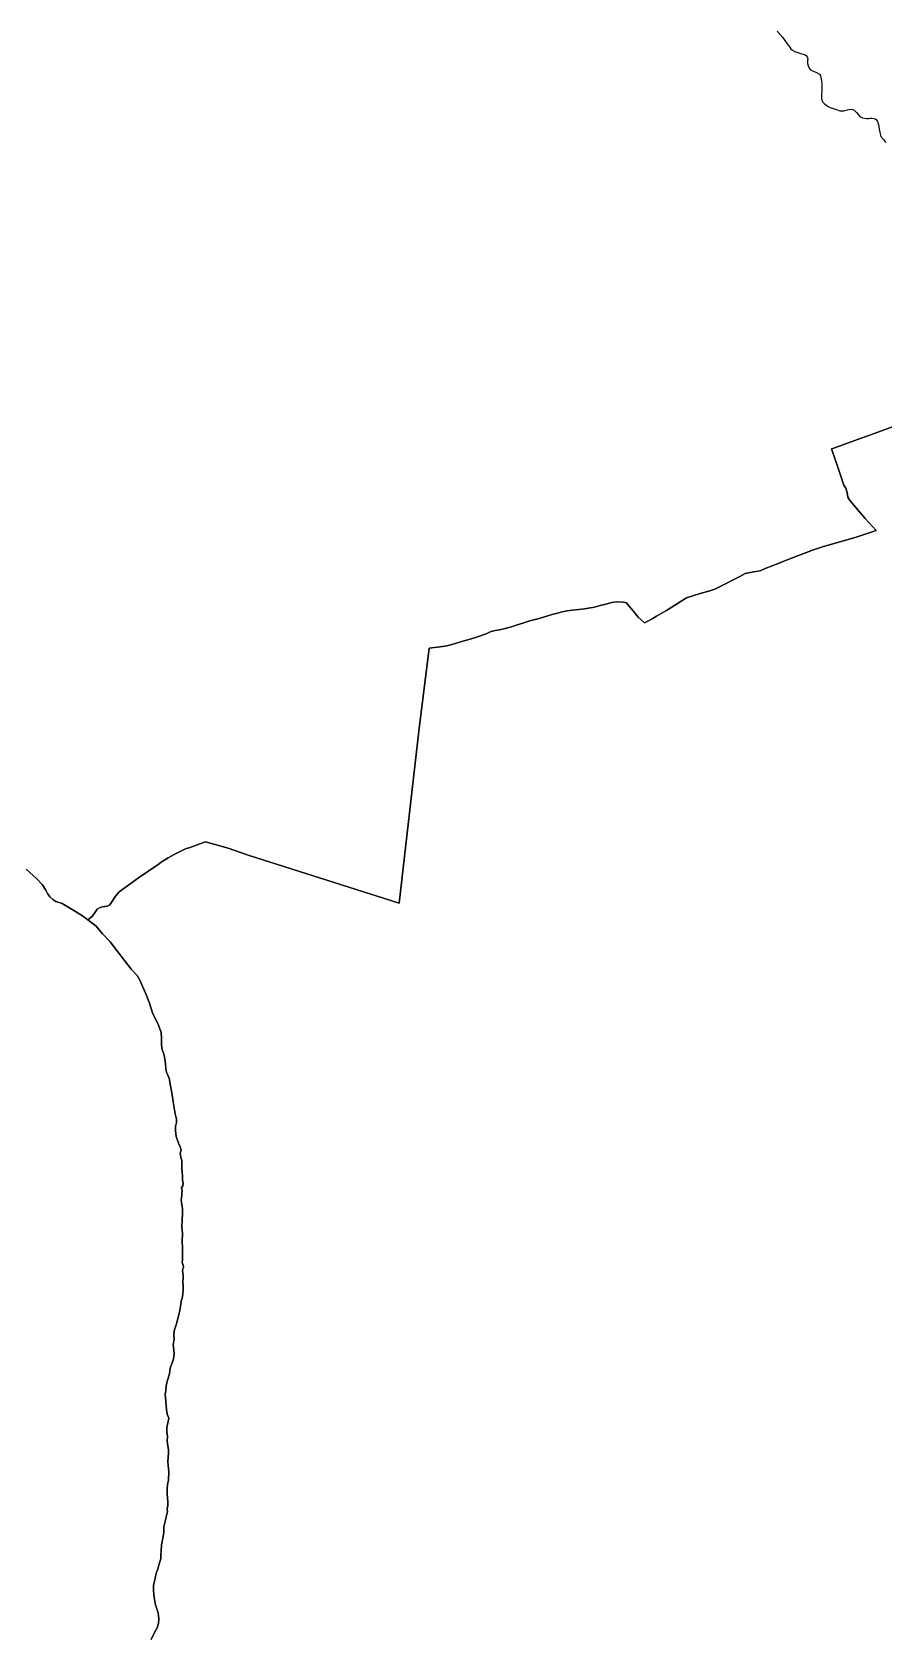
# Model space of a CAD drawing. Header units: metres. Extents: x 245125 to 394351, y 270578 to 4233311.
# Drawn here: x 273271 to 275660, y 4221557 to 4226064 of the extents above; entities that cross this region are included whole.
import ezdxf
from ezdxf.lldxf.tags import DXFTag

# ---------------------------------------------------------------- set-up
doc = ezdxf.new("R2010")
doc.units = ezdxf.units.M
doc.layers.add('ASTOTA', color=7, linetype='Continuous')
doc.layers.add('ΟΡΙΑ ΟΤΑ', color=7, linetype='Continuous')
tags = doc.linetypes.add('HIDDEN', pattern=[0.375, 0.25, -0.125]).pattern_tags.tags
tags[6:7] = [DXFTag(74, 4), DXFTag(75, 0), DXFTag(340, '0'), DXFTag(46, 1.0), DXFTag(50, 0.0), DXFTag(44, 0.0), DXFTag(45, 0.0)]
tags[4:5] = [DXFTag(74, 4), DXFTag(75, 0), DXFTag(340, '0'), DXFTag(46, 1.0), DXFTag(50, 0.0), DXFTag(44, 0.0), DXFTag(45, 0.0)]

msp = doc.modelspace()

# ---------------------------------------------------------------- linework, layer by layer
at = {"layer": 'ASTOTA', "color": 253, "linetype": 'HIDDEN', "ltscale": 300}
for points in [[(275360, 4226067.2), (275367.8, 4226058.6), (275375, 4226050.2), (275382.2, 4226040.8), (275388, 4226031.7), (275396.1, 4226021.8), (275398.9, 4226017.8), (275403.1, 4226013.6), (275410, 4226010), (275418.5, 4226006.8), (275429.1, 4226003.8), (275436.8, 4226001.6), (275441.9, 4225998.8), (275444.5, 4225995.4), (275446, 4225989.8), (275445.4, 4225984.5), (275445.8, 4225976.1), (275447.3, 4225969.7), (275450.5, 4225963.5), (275453.9, 4225958.6), (275459.7, 4225955.8), (275468.9, 4225951.9), (275472.5, 4225950.2), (275479.3, 4225946.5), (275481.7, 4225941.4), (275482.9, 4225936.3), (275484.9, 4225927.6), (275485.9, 4225917.9), (275485.4, 4225906.8), (275485.4, 4225899.7), (275484.4, 4225888.7), (275484.5, 4225880.4), (275485.5, 4225873.8), (275487.4, 4225868.5), (275491.9, 4225863.9), (275497.2, 4225860.1), (275503.4, 4225856), (275509.2, 4225852.8), (275517.4, 4225849.8), (275527.2, 4225846.9), (275536.4, 4225844), (275547.2, 4225843.4), (275554.2, 4225845), (275561.8, 4225847.3), (275567.9, 4225847.8), (275571.3, 4225847.2), (275576.7, 4225845), (275582.8, 4225839.1), (275588.7, 4225832.2), (275593.5, 4225826.8), (275599.9, 4225823.6), (275611.4, 4225822.4), (275616.2, 4225822.4), (275620.7, 4225822.6), (275626.9, 4225823.1), (275631.3, 4225822.5), (275635.4, 4225820.9), (275638, 4225819), (275641.4, 4225813.3), (275644.3, 4225805.2), (275646.5, 4225791.8), (275649.1, 4225779.1), (275650.9, 4225771.6), (275659.1, 4225762.3), (275664.4, 4225755.2)], [(275709.2, 4224966.2), (275604, 4224928), (275598.5, 4224926), (275513.4, 4224895.4), (275512.3, 4224895.1), (275531.1, 4224841), (275547, 4224793.6), (275552.9, 4224784.7), (275556.7, 4224773.3), (275558.1, 4224766), (275558.9, 4224760.2), (275561.4, 4224755.1), (275565.3, 4224749.4), (275581.1, 4224731.2), (275606.9, 4224700.5), (275637.9, 4224666.3), (275579.3, 4224646.5), (275490.2, 4224621.1), (275459.3, 4224611.3), (275388, 4224583.8), (275365.8, 4224575.2), (275346.2, 4224567.3), (275326.4, 4224559.7), (275312.8, 4224553.5), (275300.8, 4224551.6), (275284.4, 4224548.9), (275270.5, 4224545.5), (275255.2, 4224537.7), (275200.1, 4224509.5), (275185.7, 4224502), (275171.8, 4224497.5), (275144.4, 4224490.1), (275106.1, 4224477.4), (275059.8, 4224448.2), (275048, 4224440.9), (275022.1, 4224425.7), (275010.1, 4224418.6), (274996, 4224411.2), (274991.8, 4224409.1), (274988.3, 4224407.3), (274970.3, 4224423.5), (274956.1, 4224440.9), (274949.7, 4224448.8), (274944.6, 4224455.3), (274938.2, 4224463.6), (274928.5, 4224465.1), (274909.2, 4224466), (274896.4, 4224464.2), (274879.5, 4224460.2), (274864.4, 4224455.9), (274848.2, 4224451.1), (274820.4, 4224446.8), (274804.3, 4224444.9), (274785.1, 4224443.4), (274771.1, 4224441), (274757.4, 4224437.8), (274743.8, 4224434.7), (274732.5, 4224431.7), (274692.6, 4224419.9), (274666.7, 4224412.8), (274646.7, 4224406.8), (274628.6, 4224400.6), (274623.4, 4224399), (274619.6, 4224397.8), (274615.2, 4224396.3), (274597.6, 4224391.8), (274582, 4224387.5), (274569.6, 4224385.8), (274558.5, 4224383.5), (274551.9, 4224380.5), (274544, 4224376.9), (274536.1, 4224373.3), (274528.4, 4224370.5), (274517.3, 4224367), (274499.2, 4224361.4), (274479, 4224355.8), (274457, 4224349), (274441.2, 4224344.8), (274428.8, 4224342.1), (274384.6, 4224336), (274355.6, 4224104), (274300, 4223621.3), (273876.9, 4223755.8), (273820.3, 4223775.8), (273756.8, 4223793.4), (273740.8, 4223787.7), (273711, 4223776.3), (273702.6, 4223774), (273668.8, 4223757.6), (273652.5, 4223748.6), (273632.6, 4223736.2), (273624.2, 4223729.3), (273618.4, 4223725.4), (273595.4, 4223709.8), (273568.8, 4223692.5), (273527.5, 4223661.8), (273514.5, 4223652.5), (273504.3, 4223640.6), (273494.6, 4223625.1), (273488.5, 4223616.3), (273480.9, 4223612.9), (273468.5, 4223611.1), (273459.4, 4223608.2), (273452.7, 4223604.4), (273447.2, 4223595.9), (273439.2, 4223583.9), (273427, 4223573.9), (273408.8, 4223587.1), (273383.1, 4223603.2), (273354.6, 4223620.5), (273337, 4223626.1), (273328.9, 4223631.4), (273320.1, 4223639.3), (273314.3, 4223648.3), (273309.2, 4223657.5), (273298.9, 4223673.6), (273282.6, 4223690.7), (273254.1, 4223716.1)], [(273254.1, 4223716.1), (273282.6, 4223690.7), (273298.9, 4223673.6), (273309.2, 4223657.5), (273314.3, 4223648.3), (273320.1, 4223639.3), (273328.9, 4223631.4), (273337, 4223626.1), (273354.6, 4223620.5), (273383.1, 4223603.2), (273408.8, 4223587.1), (273427, 4223573.9), (273450.6, 4223556.5), (273468.4, 4223534.9), (273489.4, 4223512.9), (273548.7, 4223435.9), (273565, 4223418.3), (273572.9, 4223404.8), (273590, 4223367.2), (273600.2, 4223340.2), (273608.6, 4223313.4), (273625.2, 4223279.3), (273632.4, 4223258.7), (273633.3, 4223242.7), (273633.8, 4223224.1), (273635.3, 4223209.9), (273639.3, 4223200.4), (273641.4, 4223194), (273642.6, 4223183.9), (273644.4, 4223170.7), (273645.6, 4223155.5), (273647.8, 4223146.7), (273655.3, 4223130), (273658.8, 4223109), (273663.1, 4223083.4), (273666.5, 4223063.7), (273671.5, 4223030.3), (273676, 4223015.2), (273675.8, 4223006), (273672.9, 4222995), (273672.6, 4222983.3), (273675.1, 4222966.5), (273681, 4222947.6), (273686.1, 4222937.6), (273688.3, 4222928.7), (273685.5, 4222920), (273688.1, 4222908.1), (273690.3, 4222899.6), (273690.5, 4222889.5), (273690.9, 4222878.7), (273691.7, 4222867), (273692.3, 4222855.7), (273692.5, 4222844.3), (273694.6, 4222834.4), (273693.6, 4222828.6), (273689.7, 4222822.7), (273691.8, 4222814.1), (273690.6, 4222807), (273691, 4222801.5), (273689.8, 4222794.7), (273688.5, 4222789.1), (273689.7, 4222781.4), (273692.7, 4222763.7), (273692.6, 4222750.5), (273691.4, 4222732.8), (273690.8, 4222712.6), (273692.4, 4222695.6), (273691.8, 4222671.8), (273692.8, 4222655.2), (273692.1, 4222626.5), (273692.3, 4222619.2), (273691.9, 4222615.5), (273692.4, 4222610.4), (273694.2, 4222605.7), (273694.9, 4222599.2), (273693.7, 4222595.6), (273692.9, 4222590.2), (273693, 4222584.8), (273694, 4222575.9), (273694, 4222569.5), (273693.8, 4222560.9), (273694.4, 4222545.4), (273694.6, 4222536.1), (273693.3, 4222524.8), (273692.6, 4222516.4), (273690.2, 4222510.3), (273688.9, 4222505.5), (273689, 4222502.9), (273686.7, 4222490.8), (273685, 4222478.9), (273680.4, 4222458.5), (273674.3, 4222438.4), (273669.5, 4222421.9), (273668.4, 4222409.5), (273669.1, 4222399.2), (273666.1, 4222382.2), (273668.2, 4222368), (273669.1, 4222356.1), (273667.3, 4222343.1), (273663.1, 4222331.5), (273658.1, 4222317), (273656, 4222300.4), (273650.7, 4222283.4), (273647.1, 4222266.8), (273646.2, 4222253.5), (273644, 4222243.7), (273645.8, 4222224.1), (273647.4, 4222200.9), (273649.2, 4222187.9), (273654.4, 4222176.4), (273650.9, 4222163.3), (273648.6, 4222150.5), (273649, 4222138.5), (273650.1, 4222124.9), (273649.6, 4222111.6), (273651.6, 4222098.5), (273653.1, 4222088.4), (273653.1, 4222079.2), (273652.5, 4222067.2), (273651.6, 4222054.8), (273652.2, 4222043.4), (273653.8, 4222025.8), (273652.9, 4222003), (273650.2, 4221990), (273649.1, 4221977.7), (273649.6, 4221964.3), (273650.7, 4221951.8), (273651, 4221941.4), (273651, 4221931.2), (273649.5, 4221922.3), (273650.3, 4221913.9), (273648.6, 4221907.7), (273642.6, 4221882.5), (273640.1, 4221871.7), (273640.1, 4221856.2), (273637.4, 4221840.2), (273634, 4221821.5), (273632.6, 4221803.1), (273631.3, 4221794.2), (273631.8, 4221781.8), (273628.2, 4221770.7), (273623.2, 4221753.5), (273618.8, 4221741), (273615.5, 4221728.1), (273611.5, 4221706.9), (273611.5, 4221695.3), (273612.5, 4221680.8), (273614.1, 4221668), (273616.4, 4221653.1), (273620.2, 4221641.3), (273623.8, 4221630.1), (273626.5, 4221614), (273625.5, 4221600.1), (273621.6, 4221588.2), (273614.1, 4221575.4), (273604.3, 4221556)]]:
    msp.add_lwpolyline(points, dxfattribs=at)
at = {"layer": 'ΟΡΙΑ ΟΤΑ'}
msp.add_lwpolyline([(273604.3, 4221556), (273614.1, 4221575.4), (273621.6, 4221588.2), (273625.5, 4221600.1), (273626.5, 4221614), (273623.8, 4221630.1), (273620.2, 4221641.3), (273616.4, 4221653.1), (273614.1, 4221668), (273612.5, 4221680.8), (273611.5, 4221695.3), (273611.5, 4221706.9), (273615.5, 4221728.1), (273618.8, 4221741), (273623.2, 4221753.5), (273628.2, 4221770.7), (273631.8, 4221781.8), (273631.3, 4221794.2), (273632.6, 4221803.1), (273634, 4221821.5), (273637.4, 4221840.2), (273640.1, 4221856.2), (273640.1, 4221871.7), (273642.6, 4221882.5), (273648.6, 4221907.7), (273650.3, 4221913.9), (273649.5, 4221922.3), (273651, 4221931.2), (273651, 4221941.4), (273650.7, 4221951.8), (273649.6, 4221964.3), (273649.1, 4221977.7), (273650.2, 4221990), (273652.9, 4222003), (273653.8, 4222025.8), (273652.2, 4222043.4), (273651.6, 4222054.8), (273652.5, 4222067.2), (273653.1, 4222079.2), (273653.1, 4222088.4), (273651.6, 4222098.5), (273649.6, 4222111.6), (273650.1, 4222124.9), (273649, 4222138.5), (273648.6, 4222150.5), (273650.9, 4222163.3), (273654.4, 4222176.4), (273649.2, 4222187.9), (273647.4, 4222200.9), (273645.8, 4222224.1), (273644, 4222243.7), (273646.2, 4222253.5), (273647.1, 4222266.8), (273650.7, 4222283.4), (273656, 4222300.4), (273658.1, 4222317), (273663.1, 4222331.5), (273667.3, 4222343.1), (273669.1, 4222356.1), (273668.2, 4222368), (273666.1, 4222382.2), (273669.1, 4222399.2), (273668.4, 4222409.5), (273669.5, 4222421.9), (273674.3, 4222438.4), (273680.4, 4222458.5), (273685, 4222478.9), (273686.7, 4222490.8), (273689, 4222502.9), (273688.9, 4222505.5), (273690.2, 4222510.3), (273692.6, 4222516.4), (273693.3, 4222524.8), (273694.6, 4222536.1), (273694.4, 4222545.4), (273693.8, 4222560.9), (273694, 4222569.5), (273694, 4222575.9), (273693, 4222584.8), (273692.9, 4222590.2), (273693.7, 4222595.6), (273694.9, 4222599.2), (273694.2, 4222605.7), (273692.4, 4222610.4), (273691.9, 4222615.5), (273692.3, 4222619.2), (273692.1, 4222626.5), (273692.8, 4222655.2), (273691.8, 4222671.8), (273692.4, 4222695.6), (273690.8, 4222712.6), (273691.4, 4222732.8), (273692.6, 4222750.5), (273692.7, 4222763.7), (273689.7, 4222781.4), (273688.5, 4222789.1), (273689.8, 4222794.7), (273691, 4222801.5), (273690.6, 4222807), (273691.8, 4222814.1), (273689.7, 4222822.7), (273693.6, 4222828.6), (273694.6, 4222834.4), (273692.5, 4222844.3), (273692.3, 4222855.7), (273691.7, 4222867), (273690.9, 4222878.7), (273690.5, 4222889.5), (273690.3, 4222899.6), (273688.1, 4222908.1), (273685.5, 4222920), (273688.3, 4222928.7), (273686.1, 4222937.6), (273681, 4222947.6), (273675.1, 4222966.5), (273672.6, 4222983.3), (273672.9, 4222995), (273675.8, 4223006), (273676, 4223015.2), (273671.5, 4223030.3), (273666.5, 4223063.7), (273663.1, 4223083.4), (273658.8, 4223109), (273655.3, 4223130), (273647.8, 4223146.7), (273645.6, 4223155.5), (273644.4, 4223170.7), (273642.6, 4223183.9), (273641.4, 4223194), (273639.3, 4223200.4), (273635.3, 4223209.9), (273633.8, 4223224.1), (273633.3, 4223242.7), (273632.4, 4223258.7), (273625.2, 4223279.3), (273608.6, 4223313.4), (273600.2, 4223340.2), (273590, 4223367.2), (273572.9, 4223404.8), (273565, 4223418.3), (273548.7, 4223435.9), (273489.4, 4223512.9), (273468.4, 4223534.9), (273450.6, 4223556.5), (273427, 4223573.9), (273427, 4223573.9), (273439.2, 4223583.9), (273447.2, 4223595.9), (273452.7, 4223604.4), (273459.4, 4223608.2), (273468.5, 4223611.1), (273480.9, 4223612.9), (273488.5, 4223616.3), (273494.6, 4223625.1), (273504.3, 4223640.6), (273514.5, 4223652.5), (273527.5, 4223661.8), (273568.8, 4223692.5), (273595.4, 4223709.8), (273618.4, 4223725.4), (273624.2, 4223729.3), (273632.6, 4223736.2), (273652.5, 4223748.6), (273668.8, 4223757.6), (273702.6, 4223774), (273711, 4223776.3), (273740.8, 4223787.7), (273756.8, 4223793.4), (273820.3, 4223775.8), (273876.9, 4223755.8), (274300, 4223621.3), (274355.6, 4224104), (274384.6, 4224336), (274428.8, 4224342.1), (274441.2, 4224344.8), (274457, 4224349), (274479, 4224355.8), (274499.2, 4224361.4), (274517.3, 4224367), (274528.4, 4224370.5), (274536.1, 4224373.3), (274544, 4224376.9), (274551.9, 4224380.5), (274558.5, 4224383.5), (274569.6, 4224385.8), (274582, 4224387.5), (274597.6, 4224391.8), (274615.2, 4224396.3), (274619.6, 4224397.8), (274623.4, 4224399), (274628.6, 4224400.6), (274646.7, 4224406.8), (274666.7, 4224412.8), (274692.6, 4224419.9), (274732.5, 4224431.7), (274743.8, 4224434.7), (274757.4, 4224437.8), (274771.1, 4224441), (274785.1, 4224443.4), (274804.3, 4224444.9), (274820.4, 4224446.8), (274848.2, 4224451.1), (274864.4, 4224455.9), (274879.5, 4224460.2), (274896.4, 4224464.2), (274909.2, 4224466), (274928.5, 4224465.1), (274938.2, 4224463.6), (274944.6, 4224455.3), (274949.7, 4224448.8), (274956.1, 4224440.9), (274970.3, 4224423.5), (274988.3, 4224407.3), (274991.8, 4224409.1), (274996, 4224411.2), (275010.1, 4224418.6), (275022.1, 4224425.7), (275048, 4224440.9), (275059.8, 4224448.2), (275106.1, 4224477.4), (275144.4, 4224490.1), (275171.8, 4224497.5), (275185.7, 4224502), (275200.1, 4224509.5), (275255.2, 4224537.7), (275270.5, 4224545.5), (275284.4, 4224548.9), (275300.8, 4224551.6), (275312.8, 4224553.5), (275326.4, 4224559.7), (275346.2, 4224567.3), (275365.8, 4224575.2), (275388, 4224583.8), (275459.3, 4224611.3), (275490.2, 4224621.1), (275579.3, 4224646.5), (275637.9, 4224666.3), (275606.9, 4224700.5), (275581.1, 4224731.2), (275565.3, 4224749.4), (275561.4, 4224755.1), (275558.9, 4224760.2), (275558.1, 4224766), (275556.7, 4224773.3), (275552.9, 4224784.7), (275547, 4224793.6), (275531.1, 4224841), (275512.3, 4224895.1), (275513.4, 4224895.4), (275598.5, 4224926), (275604, 4224928), (275709.2, 4224966.2)], dxfattribs=at)
msp.add_lwpolyline([(273604.3, 4221556), (273614.1, 4221575.4), (273621.6, 4221588.2), (273625.5, 4221600.1), (273626.5, 4221614), (273623.8, 4221630.1), (273620.2, 4221641.3), (273616.4, 4221653.1), (273614.1, 4221668), (273612.5, 4221680.8), (273611.5, 4221695.3), (273611.5, 4221706.9), (273615.5, 4221728.1), (273618.8, 4221741), (273623.2, 4221753.5), (273628.2, 4221770.7), (273631.8, 4221781.8), (273631.3, 4221794.2), (273632.6, 4221803.1), (273634, 4221821.5), (273637.4, 4221840.2), (273640.1, 4221856.2), (273640.1, 4221871.7), (273642.6, 4221882.5), (273648.6, 4221907.7), (273650.3, 4221913.9), (273649.5, 4221922.3), (273651, 4221931.2), (273651, 4221941.4), (273650.7, 4221951.8), (273649.6, 4221964.3), (273649.1, 4221977.7), (273650.2, 4221990), (273652.9, 4222003), (273653.8, 4222025.8), (273652.2, 4222043.4), (273651.6, 4222054.8), (273652.5, 4222067.2), (273653.1, 4222079.2), (273653.1, 4222088.4), (273651.6, 4222098.5), (273649.6, 4222111.6), (273650.1, 4222124.9), (273649, 4222138.5), (273648.6, 4222150.5), (273650.9, 4222163.3), (273654.4, 4222176.4), (273649.2, 4222187.9), (273647.4, 4222200.9), (273645.8, 4222224.1), (273644, 4222243.7), (273646.2, 4222253.5), (273647.1, 4222266.8), (273650.7, 4222283.4), (273656, 4222300.4), (273658.1, 4222317), (273663.1, 4222331.5), (273667.3, 4222343.1), (273669.1, 4222356.1), (273668.2, 4222368), (273666.1, 4222382.2), (273669.1, 4222399.2), (273668.4, 4222409.5), (273669.5, 4222421.9), (273674.3, 4222438.4), (273680.4, 4222458.5), (273685, 4222478.9), (273686.7, 4222490.8), (273689, 4222502.9), (273688.9, 4222505.5), (273690.2, 4222510.3), (273692.6, 4222516.4), (273693.3, 4222524.8), (273694.6, 4222536.1), (273694.4, 4222545.4), (273693.8, 4222560.9), (273694, 4222569.5), (273694, 4222575.9), (273693, 4222584.8), (273692.9, 4222590.2), (273693.7, 4222595.6), (273694.9, 4222599.2), (273694.2, 4222605.7), (273692.4, 4222610.4), (273691.9, 4222615.5), (273692.3, 4222619.2), (273692.1, 4222626.5), (273692.8, 4222655.2), (273691.8, 4222671.8), (273692.4, 4222695.6), (273690.8, 4222712.6), (273691.4, 4222732.8), (273692.6, 4222750.5), (273692.7, 4222763.7), (273689.7, 4222781.4), (273688.5, 4222789.1), (273689.8, 4222794.7), (273691, 4222801.5), (273690.6, 4222807), (273691.8, 4222814.1), (273689.7, 4222822.7), (273693.6, 4222828.6), (273694.6, 4222834.4), (273692.5, 4222844.3), (273692.3, 4222855.7), (273691.7, 4222867), (273690.9, 4222878.7), (273690.5, 4222889.5), (273690.3, 4222899.6), (273688.1, 4222908.1), (273685.5, 4222920), (273688.3, 4222928.7), (273686.1, 4222937.6), (273681, 4222947.6), (273675.1, 4222966.5), (273672.6, 4222983.3), (273672.9, 4222995), (273675.8, 4223006), (273676, 4223015.2), (273671.5, 4223030.3), (273666.5, 4223063.7), (273663.1, 4223083.4), (273658.8, 4223109), (273655.3, 4223130), (273647.8, 4223146.7), (273645.6, 4223155.5), (273644.4, 4223170.7), (273642.6, 4223183.9), (273641.4, 4223194), (273639.3, 4223200.4), (273635.3, 4223209.9), (273633.8, 4223224.1), (273633.3, 4223242.7), (273632.4, 4223258.7), (273625.2, 4223279.3), (273608.6, 4223313.4), (273600.2, 4223340.2), (273590, 4223367.2), (273572.9, 4223404.8), (273565, 4223418.3), (273548.7, 4223435.9), (273489.4, 4223512.9), (273468.4, 4223534.9), (273450.6, 4223556.5), (273427, 4223573.9), (273427, 4223573.9), (273439.2, 4223583.9), (273447.2, 4223595.9), (273452.7, 4223604.4), (273459.4, 4223608.2), (273468.5, 4223611.1), (273480.9, 4223612.9), (273488.5, 4223616.3), (273494.6, 4223625.1), (273504.3, 4223640.6), (273514.5, 4223652.5), (273527.5, 4223661.8), (273568.8, 4223692.5), (273595.4, 4223709.8), (273618.4, 4223725.4), (273624.2, 4223729.3), (273632.6, 4223736.2), (273652.5, 4223748.6), (273668.8, 4223757.6), (273702.6, 4223774), (273711, 4223776.3), (273740.8, 4223787.7), (273756.8, 4223793.4), (273820.3, 4223775.8), (273876.9, 4223755.8), (274300, 4223621.3), (274355.6, 4224104), (274384.6, 4224336), (274428.8, 4224342.1), (274441.2, 4224344.8), (274457, 4224349), (274479, 4224355.8), (274499.2, 4224361.4), (274517.3, 4224367), (274528.4, 4224370.5), (274536.1, 4224373.3), (274544, 4224376.9), (274551.9, 4224380.5), (274558.5, 4224383.5), (274569.6, 4224385.8), (274582, 4224387.5), (274597.6, 4224391.8), (274615.2, 4224396.3), (274619.6, 4224397.8), (274623.4, 4224399), (274628.6, 4224400.6), (274646.7, 4224406.8), (274666.7, 4224412.8), (274692.6, 4224419.9), (274732.5, 4224431.7), (274743.8, 4224434.7), (274757.4, 4224437.8), (274771.1, 4224441), (274785.1, 4224443.4), (274804.3, 4224444.9), (274820.4, 4224446.8), (274848.2, 4224451.1), (274864.4, 4224455.9), (274879.5, 4224460.2), (274896.4, 4224464.2), (274909.2, 4224466), (274928.5, 4224465.1), (274938.2, 4224463.6), (274944.6, 4224455.3), (274949.7, 4224448.8), (274956.1, 4224440.9), (274970.3, 4224423.5), (274988.3, 4224407.3), (274991.8, 4224409.1), (274996, 4224411.2), (275010.1, 4224418.6), (275022.1, 4224425.7), (275048, 4224440.9), (275059.8, 4224448.2), (275106.1, 4224477.4), (275144.4, 4224490.1), (275171.8, 4224497.5), (275185.7, 4224502), (275200.1, 4224509.5), (275255.2, 4224537.7), (275270.5, 4224545.5), (275284.4, 4224548.9), (275300.8, 4224551.6), (275312.8, 4224553.5), (275326.4, 4224559.7), (275346.2, 4224567.3), (275365.8, 4224575.2), (275388, 4224583.8), (275459.3, 4224611.3), (275490.2, 4224621.1), (275579.3, 4224646.5), (275637.9, 4224666.3), (275606.9, 4224700.5), (275581.1, 4224731.2), (275565.3, 4224749.4), (275561.4, 4224755.1), (275558.9, 4224760.2), (275558.1, 4224766), (275556.7, 4224773.3), (275552.9, 4224784.7), (275547, 4224793.6), (275531.1, 4224841), (275512.3, 4224895.1), (275513.4, 4224895.4), (275598.5, 4224926), (275604, 4224928), (275709.2, 4224966.2)], dxfattribs=at)
msp.add_lwpolyline([(273604.3, 4221556), (273614.1, 4221575.4), (273621.6, 4221588.2), (273625.5, 4221600.1), (273626.5, 4221614), (273623.8, 4221630.1), (273620.2, 4221641.3), (273616.4, 4221653.1), (273614.1, 4221668), (273612.5, 4221680.8), (273611.5, 4221695.3), (273611.5, 4221706.9), (273615.5, 4221728.1), (273618.8, 4221741), (273623.2, 4221753.5), (273628.2, 4221770.7), (273631.8, 4221781.8), (273631.3, 4221794.2), (273632.6, 4221803.1), (273634, 4221821.5), (273637.4, 4221840.2), (273640.1, 4221856.2), (273640.1, 4221871.7), (273642.6, 4221882.5), (273648.6, 4221907.7), (273650.3, 4221913.9), (273649.5, 4221922.3), (273651, 4221931.2), (273651, 4221941.4), (273650.7, 4221951.8), (273649.6, 4221964.3), (273649.1, 4221977.7), (273650.2, 4221990), (273652.9, 4222003), (273653.8, 4222025.8), (273652.2, 4222043.4), (273651.6, 4222054.8), (273652.5, 4222067.2), (273653.1, 4222079.2), (273653.1, 4222088.4), (273651.6, 4222098.5), (273649.6, 4222111.6), (273650.1, 4222124.9), (273649, 4222138.5), (273648.6, 4222150.5), (273650.9, 4222163.3), (273654.4, 4222176.4), (273649.2, 4222187.9), (273647.4, 4222200.9), (273645.8, 4222224.1), (273644, 4222243.7), (273646.2, 4222253.5), (273647.1, 4222266.8), (273650.7, 4222283.4), (273656, 4222300.4), (273658.1, 4222317), (273663.1, 4222331.5), (273667.3, 4222343.1), (273669.1, 4222356.1), (273668.2, 4222368), (273666.1, 4222382.2), (273669.1, 4222399.2), (273668.4, 4222409.5), (273669.5, 4222421.9), (273674.3, 4222438.4), (273680.4, 4222458.5), (273685, 4222478.9), (273686.7, 4222490.8), (273689, 4222502.9), (273688.9, 4222505.5), (273690.2, 4222510.3), (273692.6, 4222516.4), (273693.3, 4222524.8), (273694.6, 4222536.1), (273694.4, 4222545.4), (273693.8, 4222560.9), (273694, 4222569.5), (273694, 4222575.9), (273693, 4222584.8), (273692.9, 4222590.2), (273693.7, 4222595.6), (273694.9, 4222599.2), (273694.2, 4222605.7), (273692.4, 4222610.4), (273691.9, 4222615.5), (273692.3, 4222619.2), (273692.1, 4222626.5), (273692.8, 4222655.2), (273691.8, 4222671.8), (273692.4, 4222695.6), (273690.8, 4222712.6), (273691.4, 4222732.8), (273692.6, 4222750.5), (273692.7, 4222763.7), (273689.7, 4222781.4), (273688.5, 4222789.1), (273689.8, 4222794.7), (273691, 4222801.5), (273690.6, 4222807), (273691.8, 4222814.1), (273689.7, 4222822.7), (273693.6, 4222828.6), (273694.6, 4222834.4), (273692.5, 4222844.3), (273692.3, 4222855.7), (273691.7, 4222867), (273690.9, 4222878.7), (273690.5, 4222889.5), (273690.3, 4222899.6), (273688.1, 4222908.1), (273685.5, 4222920), (273688.3, 4222928.7), (273686.1, 4222937.6), (273681, 4222947.6), (273675.1, 4222966.5), (273672.6, 4222983.3), (273672.9, 4222995), (273675.8, 4223006), (273676, 4223015.2), (273671.5, 4223030.3), (273666.5, 4223063.7), (273663.1, 4223083.4), (273658.8, 4223109), (273655.3, 4223130), (273647.8, 4223146.7), (273645.6, 4223155.5), (273644.4, 4223170.7), (273642.6, 4223183.9), (273641.4, 4223194), (273639.3, 4223200.4), (273635.3, 4223209.9), (273633.8, 4223224.1), (273633.3, 4223242.7), (273632.4, 4223258.7), (273625.2, 4223279.3), (273608.6, 4223313.4), (273600.2, 4223340.2), (273590, 4223367.2), (273572.9, 4223404.8), (273565, 4223418.3), (273548.7, 4223435.9), (273489.4, 4223512.9), (273468.4, 4223534.9), (273450.6, 4223556.5), (273427, 4223573.9), (273427, 4223573.9), (273439.2, 4223583.9), (273447.2, 4223595.9), (273452.7, 4223604.4), (273459.4, 4223608.2), (273468.5, 4223611.1), (273480.9, 4223612.9), (273488.5, 4223616.3), (273494.6, 4223625.1), (273504.3, 4223640.6), (273514.5, 4223652.5), (273527.5, 4223661.8), (273568.8, 4223692.5), (273595.4, 4223709.8), (273618.4, 4223725.4), (273624.2, 4223729.3), (273632.6, 4223736.2), (273652.5, 4223748.6), (273668.8, 4223757.6), (273702.6, 4223774), (273711, 4223776.3), (273740.8, 4223787.7), (273756.8, 4223793.4), (273820.3, 4223775.8), (273876.9, 4223755.8), (274300, 4223621.3), (274355.6, 4224104), (274384.6, 4224336), (274428.8, 4224342.1), (274441.2, 4224344.8), (274457, 4224349), (274479, 4224355.8), (274499.2, 4224361.4), (274517.3, 4224367), (274528.4, 4224370.5), (274536.1, 4224373.3), (274544, 4224376.9), (274551.9, 4224380.5), (274558.5, 4224383.5), (274569.6, 4224385.8), (274582, 4224387.5), (274597.6, 4224391.8), (274615.2, 4224396.3), (274619.6, 4224397.8), (274623.4, 4224399), (274628.6, 4224400.6), (274646.7, 4224406.8), (274666.7, 4224412.8), (274692.6, 4224419.9), (274732.5, 4224431.7), (274743.8, 4224434.7), (274757.4, 4224437.8), (274771.1, 4224441), (274785.1, 4224443.4), (274804.3, 4224444.9), (274820.4, 4224446.8), (274848.2, 4224451.1), (274864.4, 4224455.9), (274879.5, 4224460.2), (274896.4, 4224464.2), (274909.2, 4224466), (274928.5, 4224465.1), (274938.2, 4224463.6), (274944.6, 4224455.3), (274949.7, 4224448.8), (274956.1, 4224440.9), (274970.3, 4224423.5), (274988.3, 4224407.3), (274991.8, 4224409.1), (274996, 4224411.2), (275010.1, 4224418.6), (275022.1, 4224425.7), (275048, 4224440.9), (275059.8, 4224448.2), (275106.1, 4224477.4), (275144.4, 4224490.1), (275171.8, 4224497.5), (275185.7, 4224502), (275200.1, 4224509.5), (275255.2, 4224537.7), (275270.5, 4224545.5), (275284.4, 4224548.9), (275300.8, 4224551.6), (275312.8, 4224553.5), (275326.4, 4224559.7), (275346.2, 4224567.3), (275365.8, 4224575.2), (275388, 4224583.8), (275459.3, 4224611.3), (275490.2, 4224621.1), (275579.3, 4224646.5), (275637.9, 4224666.3), (275606.9, 4224700.5), (275581.1, 4224731.2), (275565.3, 4224749.4), (275561.4, 4224755.1), (275558.9, 4224760.2), (275558.1, 4224766), (275556.7, 4224773.3), (275552.9, 4224784.7), (275547, 4224793.6), (275531.1, 4224841), (275512.3, 4224895.1), (275513.4, 4224895.4), (275598.5, 4224926), (275604, 4224928), (275709.2, 4224966.2)], dxfattribs=at)

doc.saveas('drawing.dxf')
